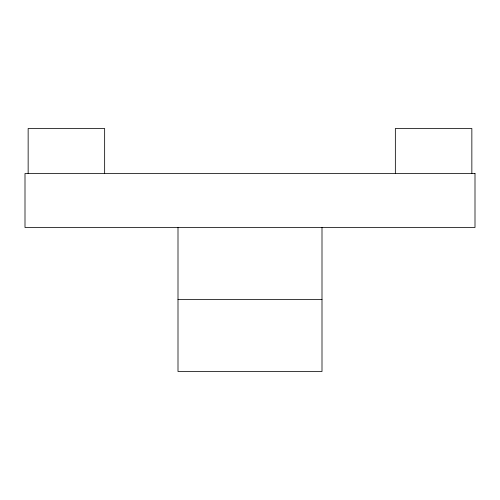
<?xml version="1.0" encoding="UTF-8"?>
<svg xmlns="http://www.w3.org/2000/svg" width="500" height="500" viewBox="0 0 500 500"><rect width="100%" height="100%" fill="white"/><g stroke="black" fill="none" stroke-linecap="round" stroke-linejoin="round"><path stroke-width="0.75" d="M178 299.5L322 299.5M471.85 173.5L471.85 128.5L395.35 128.5L395.35 173.5M322 227.5L322 371.5L178 371.5L178 227.5M104.65 173.5L104.65 128.5L28.15 128.5L28.15 173.5M475 173.5L25 173.5L25 227.5L475 227.5L475 173.5"/></g></svg>
